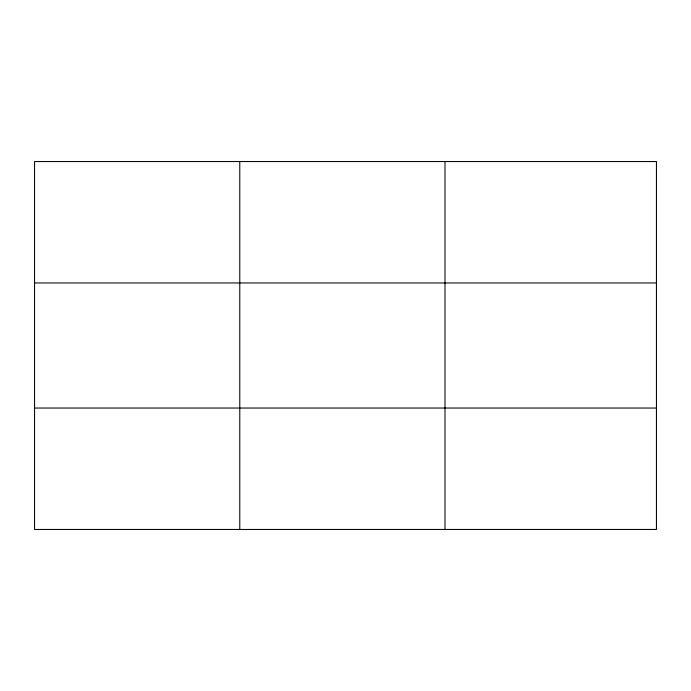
<?xml version="1.0" encoding="UTF-8"?>
<svg xmlns="http://www.w3.org/2000/svg" width="691" height="691" viewBox="0 0 691 691"><rect width="100%" height="100%" fill="white"/><g stroke="black" fill="none" stroke-linecap="round" stroke-linejoin="round"><path stroke-width="1.04" d="M239.777 161.547L239.777 529.453M445.004 161.547L445.004 529.453M656.45 408.044L656.45 529.453L34.55 529.453L34.55 161.547L656.45 161.547L656.45 408.044L34.55 408.044M34.55 282.956L656.45 282.956"/></g></svg>
